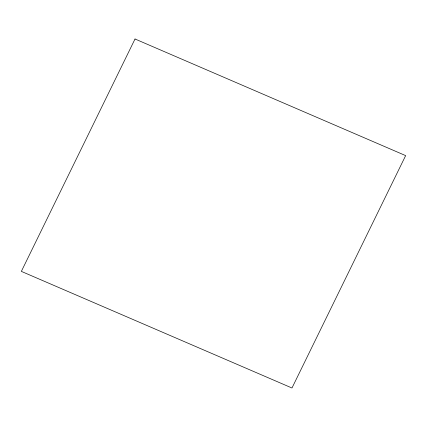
<?xml version="1.0" encoding="UTF-8"?>
<svg xmlns="http://www.w3.org/2000/svg" width="427" height="427" viewBox="0 0 427 427"><rect width="100%" height="100%" fill="white"/><g stroke="black" fill="none" stroke-linecap="round" stroke-linejoin="round"><path stroke-width="0.64" d="M135.028 38.996L21.35 271.385L291.972 388.004L405.65 155.615L135.028 38.996"/></g></svg>
